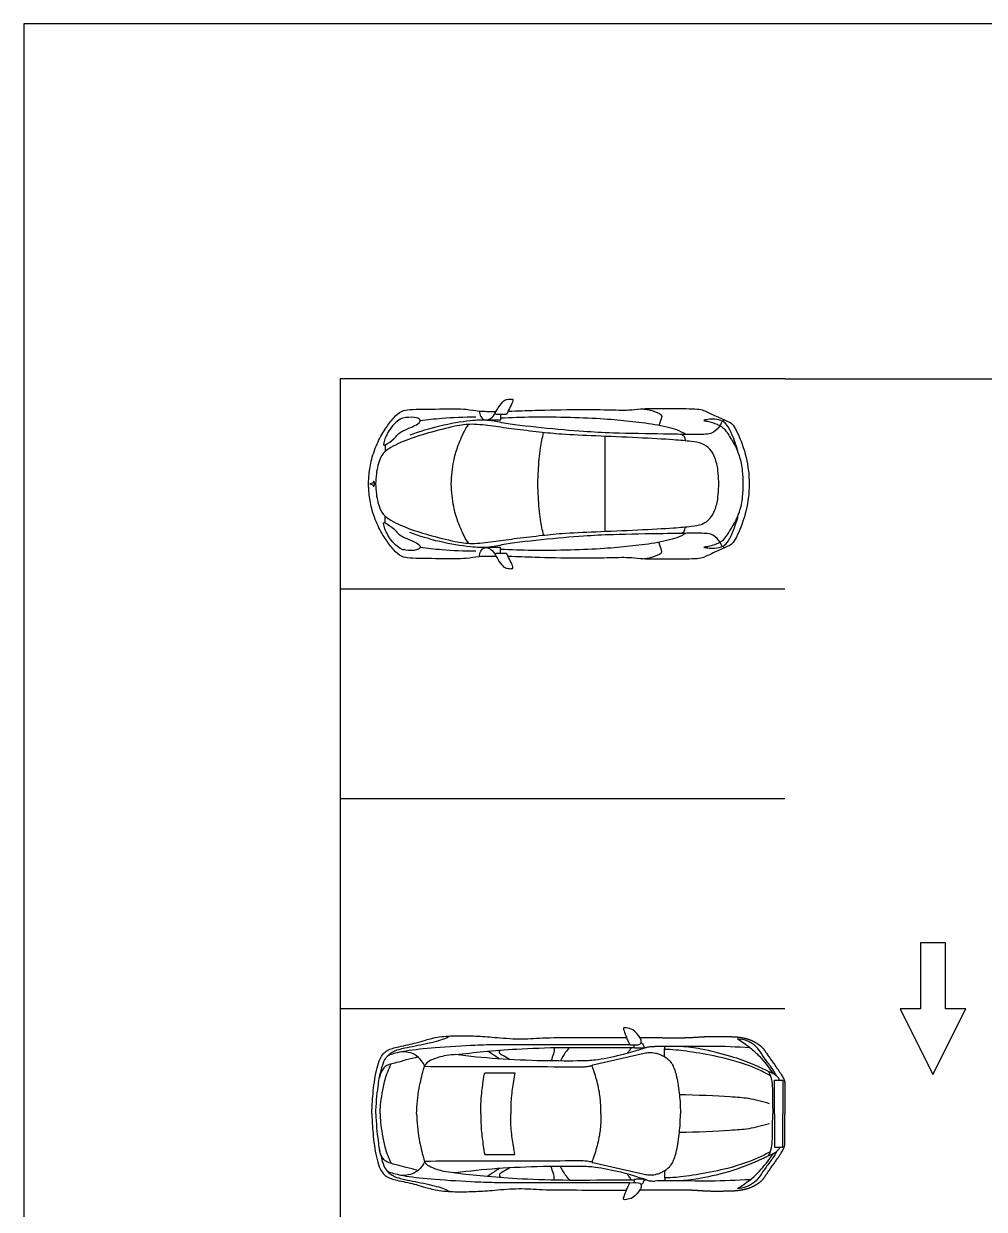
# Model space of a CAD drawing. Header units: millimetres. Extents: x 0 to 183, y -1 to 139.
# Drawn here: x 0.18 to 12.04, y 56.23 to 70.86 of the extents above; entities that cross this region are included whole.
import ezdxf

# ---------------------------------------------------------------- set-up
doc = ezdxf.new("R2010")
doc.units = ezdxf.units.MM
for name, color, linetype, true_color in [('AG-DIAGRAM', 7, 'Continuous', 0xfecc66), ('AG-LAYOUT', 7, 'Continuous', 0x66ccff), ('AG-TRANSPORT', 7, 'Continuous', 0x66ffff), ('X-VPRT', 6, 'Continuous', 0xff00ff)]:
    doc.layers.add(name, color=color, linetype=linetype, true_color=true_color)

msp = doc.modelspace()

# ---------------------------------------------------------------- linework, layer by layer
at = {"layer": 'AG-DIAGRAM'}
msp.add_lwpolyline([(9.574, 66.475), (16.889, 66.475)], dxfattribs=at)
at = {"layer": 'AG-LAYOUT'}
for p, q in [((4.087, 66.475), (4.087, 63.884)), ((9.574, 66.475), (4.087, 66.475)), ((4.087, 63.884), (4.087, 61.293)), ((4.087, 63.884), (9.574, 63.884)), ((4.087, 61.293), (4.087, 58.702)), ((9.574, 61.293), (4.087, 61.293)), ((4.087, 58.702), (4.087, 56.111)), ((9.574, 58.702), (4.087, 58.702))]:
    msp.add_line(p, q, dxfattribs=at)
msp.add_lwpolyline([(11.25, 58.702), (10.996, 58.702), (11.402, 57.889), (11.809, 58.702), (11.555, 58.702), (11.555, 59.515), (11.25, 59.515)], close=True, dxfattribs=at)
at = {"layer": 'AG-TRANSPORT'}
for p, q in [((7.204, 58.008), (7.84, 58.153)), ((7.204, 57.971), (7.198, 57.988)), ((7.204, 56.843), (7.198, 56.826)), ((7.204, 56.805), (7.84, 56.661))]:
    msp.add_line(p, q, dxfattribs=at)
for points in [[(6.066, 66.037), (6.066, 65.965), (5.85, 65.965)], [(7.359, 64.593), (7.359, 65.179), (7.359, 65.766)], [(4.501, 65.193), (4.453, 65.179)], [(4.453, 65.179), (4.501, 65.165)], [(6.066, 64.321), (6.066, 64.393), (5.85, 64.393)], [(7.661, 58.258), (6.026, 58.258)], [(9.446, 57.407), (9.446, 57.819), (9.549, 57.819), (9.549, 57.407)], [(9.446, 57.407), (9.446, 56.994), (9.549, 56.994), (9.549, 57.407)], [(7.661, 56.555), (6.026, 56.555)]]:
    msp.add_lwpolyline(points, dxfattribs=at)
for points, degree, knots in [([(6.13, 66.037), (6.092, 66.037), (6.055, 66.037), (6.022, 66.037), (6.012, 66.038), (5.995, 66.043), (6.016, 66.083), (6.048, 66.135), (6.104, 66.21), (6.147, 66.222), (6.203, 66.229), (6.221, 66.22), (6.219, 66.198), (6.186, 66.129), (6.161, 66.074), (6.147, 66.046)], 3, [0.041452, 0.041452, 0.041452, 0.041452, 0.408784, 0.408784, 0.408784, 0.647399, 0.902257, 1.350336, 1.955262, 2.342431, 2.763277, 2.990344, 3.226584, 3.732169, 4.256195, 4.256195, 4.256195, 4.256195]), ([(6.011, 64.284), (5.932, 64.284), (5.794, 64.287), (5.638, 64.249), (5.318, 64.257), (4.959, 64.257), (4.845, 64.275), (4.743, 64.366), (4.651, 64.487), (4.549, 64.66), (4.472, 64.871), (4.442, 65.058), (4.439, 65.139), (4.439, 65.179), (4.439, 65.219), (4.442, 65.301), (4.472, 65.488), (4.549, 65.698), (4.651, 65.872), (4.743, 65.993), (4.845, 66.084), (4.959, 66.101), (5.318, 66.102), (5.638, 66.11), (5.794, 66.071), (5.932, 66.074), (6.011, 66.074)], 3, [-17.384286, -17.384286, -17.384286, -17.384286, -16.609426, -15.879892, -14.843538, -13.7547, -13.156896, -12.517001, -11.806577, -10.99345, -10.127832, -9.345538, -8.719658, -8.719658, -8.719658, -8.093778, -7.311484, -6.445866, -5.632739, -4.922314, -4.28242, -3.684616, -2.595778, -1.559424, -0.82989, -0.05503, -0.05503, -0.05503, -0.05503]), ([(4.627, 65.687), (4.635, 65.722), (4.678, 65.841), (4.817, 65.985), (4.903, 66), (5.028, 66.005), (5.086, 65.969), (5.063, 65.923), (4.986, 65.884), (4.857, 65.834), (4.798, 65.791), (4.756, 65.733), (4.658, 65.664), (4.622, 65.648), (4.624, 65.671), (4.627, 65.687)], 3, [0, 0, 0, 0, 0.731056, 1.547526, 1.998622, 2.666628, 3.085441, 3.432069, 3.966879, 4.651187, 5.132542, 5.619067, 6.25391, 6.542166, 6.871363, 6.871363, 6.871363, 6.871363]), ([(5.076, 65.96), (5.165, 65.972), (5.347, 65.993), (5.625, 66.008), (5.763, 66.005)], 3, [0.020388, 0.020388, 0.020388, 0.020388, 0.951346, 2.116598, 2.116598, 2.116598, 2.116598]), ([(5.808, 66.077), (5.808, 66.054), (5.818, 66.009), (5.869, 65.953), (5.952, 65.982), (5.993, 66.032), (6.005, 66.062)], 3, [0, 0, 0, 0, 0.476413, 0.939254, 1.439218, 2.001416, 2.001416, 2.001416, 2.001416]), ([(8.354, 65.789), (8.318, 65.81), (8.241, 65.855), (7.961, 65.916), (7.659, 65.951), (7.342, 65.981), (6.926, 65.999), (6.465, 66.004), (6.201, 65.995), (6.066, 65.988)], 3, [0, 0, 0, 0, 0.646046, 1.600742, 2.612286, 3.62988, 4.800421, 6.034049, 7.173514, 7.173514, 7.173514, 7.173514]), ([(6.161, 66.075), (6.287, 66.08), (6.502, 66.088), (7.009, 66.1), (7.367, 66.095), (7.647, 66.085), (7.798, 66.109), (8.08, 66.112), (8.421, 66.107), (8.535, 66.1), (8.608, 66.071), (8.745, 66.004), (8.884, 65.946), (8.947, 65.907), (9.065, 65.661), (9.13, 65.363), (9.133, 65.251), (9.133, 65.179), (9.133, 65.107), (9.13, 64.995), (9.065, 64.697), (8.947, 64.452), (8.884, 64.413), (8.745, 64.354), (8.608, 64.287), (8.535, 64.258), (8.421, 64.251), (8.08, 64.247), (7.798, 64.25), (7.647, 64.273), (7.367, 64.263), (7.009, 64.259), (6.502, 64.27), (6.287, 64.278), (6.161, 64.284)], 3, [-12.72119, -12.72119, -12.72119, -12.72119, -11.753926, -10.455281, -9.344977, -8.413743, -7.714264, -6.74431, -5.675796, -5.083367, -4.598335, -3.880282, -3.1678, -2.696792, -1.774782, -0.728823, 0, 0, 0, 0.728823, 1.774782, 2.696792, 3.1678, 3.880282, 4.598335, 5.083367, 5.675796, 6.74431, 7.714264, 8.413743, 9.344977, 10.455281, 11.753926, 12.72119, 12.72119, 12.72119, 12.72119]), ([(7.804, 66.105), (7.856, 66.102), (7.926, 66.091), (8.061, 66.038), (8.054, 65.997), (8.04, 65.951), (8.02, 65.9)], 3, [0, 0, 0, 0, 0.57673, 1.188876, 1.554535, 2.135081, 2.135081, 2.135081, 2.135081]), ([(8.759, 65.179), (8.759, 65.19), (8.759, 65.212), (8.754, 65.356), (8.717, 65.499), (8.659, 65.612), (8.555, 65.685), (8.411, 65.704), (8.187, 65.725), (7.75, 65.749), (7.251, 65.771), (6.831, 65.787), (6.549, 65.817), (6.233, 65.854), (5.981, 65.89), (5.712, 65.924), (5.503, 65.894), (5.172, 65.808), (4.906, 65.726), (4.661, 65.608), (4.576, 65.509), (4.529, 65.305), (4.527, 65.222), (4.526, 65.179)], 3, [17.891792, 17.891792, 17.891792, 17.891792, 18.211015, 18.883423, 19.600099, 20.233564, 20.858866, 21.532373, 22.382362, 23.582949, 24.888632, 26.054363, 27.021713, 28.031907, 28.959895, 29.883623, 30.720383, 31.769336, 32.755486, 33.682725, 34.327617, 35.132888, 35.783584, 35.783584, 35.783584, 35.783584]), ([(8.83, 65.968), (8.82, 65.965), (8.798, 65.956), (8.781, 65.893), (8.694, 65.808), (8.619, 65.787), (8.379, 65.788), (8.078, 65.794), (7.448, 65.803), (7.093, 65.824), (6.587, 65.864), (6.096, 65.927), (5.904, 65.971), (5.685, 65.961), (5.309, 65.899), (5.07, 65.825), (4.95, 65.779)], 3, [0, 0, 0, 0, 0.312689, 0.762393, 1.376909, 1.880902, 2.728155, 3.760386, 5.182819, 6.288796, 7.616518, 8.880251, 9.629648, 10.453598, 11.571848, 12.696083, 12.696083, 12.696083, 12.696083]), ([(5.46, 65.179), (5.46, 65.273), (5.484, 65.463), (5.532, 65.625), (5.612, 65.824), (5.652, 65.883), (5.672, 65.913)], 3, [-3.14125, -3.14125, -3.14125, -3.14125, -2.179696, -1.413878, -0.593042, 0, 0, 0, 0]), ([(8.624, 65.974), (8.655, 65.978), (8.703, 65.982), (8.806, 65.959), (8.852, 65.917), (8.916, 65.835), (9.014, 65.537), (8.967, 65.634), (8.939, 65.693), (8.851, 65.831), (8.8, 65.888), (8.729, 65.921), (8.633, 65.951), (8.55, 65.961), (8.601, 65.97), (8.624, 65.974)], 3, [0, 0, 0, 0, 0.562578, 1.116806, 1.512502, 2.152326, 3.040175, 3.4018, 3.913663, 4.640467, 5.128197, 5.536126, 6.218216, 6.618198, 7.036082, 7.036082, 7.036082, 7.036082]), ([(6.529, 65.179), (6.529, 65.231), (6.531, 65.349), (6.556, 65.629), (6.583, 65.745), (6.598, 65.812)], 3, [-2.489076, -2.489076, -2.489076, -2.489076, -1.772371, -0.822774, 0, 0, 0, 0]), ([(8.298, 65.79), (8.312, 65.784), (8.34, 65.765), (8.345, 65.727), (8.343, 65.71)], 3, [0, 0, 0, 0, 0.3892369, 0.8014516, 0.8014516, 0.8014516, 0.8014516]), ([(4.644, 65.659), (4.644, 65.647), (4.642, 65.624), (4.642, 65.593), (4.642, 65.578)], 3, [0, 0, 0, 0, 0.3396523, 0.7274045, 0.7274045, 0.7274045, 0.7274045]), ([(8.992, 64.771), (9.009, 64.816), (9.04, 64.898), (9.061, 65.079), (9.061, 65.129), (9.062, 65.179), (9.061, 65.229), (9.061, 65.279), (9.04, 65.46), (9.009, 65.542), (8.992, 65.588)], 3, [-3.880377, -3.880377, -3.880377, -3.880377, -3.187464, -2.330906, -1.940189, -1.940189, -1.940189, -1.549471, -0.692914, 0, 0, 0, 0]), ([(4.514, 65.179), (4.514, 65.191), (4.512, 65.202), (4.509, 65.212), (4.505, 65.21), (4.501, 65.209), (4.497, 65.207)], 3, [0.1719803, 0.1719803, 0.1719803, 0.1719803, 0.2625945, 0.2625945, 0.2625945, 0.3027875, 0.3027875, 0.3027875, 0.3027875]), ([(4.497, 65.151), (4.501, 65.15), (4.505, 65.148), (4.509, 65.146), (4.512, 65.156), (4.514, 65.167), (4.514, 65.179)], 3, [-0.3027875, -0.3027875, -0.3027875, -0.3027875, -0.2625945, -0.2625945, -0.2625945, -0.1719803, -0.1719803, -0.1719803, -0.1719803]), ([(4.526, 65.179), (4.527, 65.136), (4.529, 65.053), (4.576, 64.85), (4.661, 64.751), (4.906, 64.632), (5.172, 64.55), (5.503, 64.465), (5.712, 64.434), (5.981, 64.468), (6.233, 64.504), (6.549, 64.541), (6.831, 64.572), (7.251, 64.588), (7.75, 64.61), (8.187, 64.633), (8.411, 64.654), (8.555, 64.673), (8.659, 64.747), (8.717, 64.859), (8.754, 65.002), (8.759, 65.147), (8.759, 65.169), (8.759, 65.179)], 3, [35.783584, 35.783584, 35.783584, 35.783584, 36.434279, 37.23955, 37.884442, 38.811681, 39.797832, 40.846784, 41.683544, 42.607272, 43.535261, 44.545454, 45.512805, 46.678535, 47.984219, 49.184806, 50.034794, 50.708301, 51.333603, 51.967068, 52.683744, 53.356152, 53.675375, 53.675375, 53.675375, 53.675375]), ([(5.672, 64.446), (5.652, 64.475), (5.612, 64.534), (5.532, 64.733), (5.484, 64.896), (5.46, 65.085), (5.46, 65.179)], 3, [-6.2825, -6.2825, -6.2825, -6.2825, -5.689457, -4.868622, -4.102803, -3.14125, -3.14125, -3.14125, -3.14125]), ([(6.598, 64.546), (6.583, 64.613), (6.556, 64.729), (6.531, 65.01), (6.529, 65.127), (6.529, 65.179)], 3, [-4.978152, -4.978152, -4.978152, -4.978152, -4.155378, -3.205781, -2.489076, -2.489076, -2.489076, -2.489076]), ([(4.627, 64.672), (4.635, 64.636), (4.678, 64.517), (4.817, 64.374), (4.903, 64.358), (5.028, 64.353), (5.086, 64.389), (5.063, 64.436), (4.986, 64.474), (4.857, 64.524), (4.798, 64.568), (4.756, 64.625), (4.658, 64.694), (4.622, 64.71), (4.624, 64.688), (4.627, 64.672)], 3, [0, 0, 0, 0, 0.731056, 1.547526, 1.998622, 2.666628, 3.085441, 3.432069, 3.966879, 4.651187, 5.132542, 5.619067, 6.25391, 6.542166, 6.871363, 6.871363, 6.871363, 6.871363]), ([(4.644, 64.7), (4.644, 64.711), (4.642, 64.735), (4.642, 64.765), (4.642, 64.78)], 3, [0, 0, 0, 0, 0.3396523, 0.7274045, 0.7274045, 0.7274045, 0.7274045]), ([(8.624, 64.385), (8.655, 64.38), (8.703, 64.376), (8.806, 64.399), (8.852, 64.442), (8.916, 64.523), (9.014, 64.822), (8.967, 64.724), (8.939, 64.666), (8.851, 64.527), (8.8, 64.47), (8.729, 64.437), (8.633, 64.408), (8.55, 64.397), (8.601, 64.388), (8.624, 64.385)], 3, [0, 0, 0, 0, 0.562578, 1.116806, 1.512502, 2.152326, 3.040175, 3.4018, 3.913663, 4.640467, 5.128197, 5.536126, 6.218216, 6.618198, 7.036082, 7.036082, 7.036082, 7.036082]), ([(8.83, 64.39), (8.82, 64.394), (8.798, 64.403), (8.781, 64.466), (8.694, 64.55), (8.619, 64.571), (8.379, 64.57), (8.078, 64.564), (7.448, 64.555), (7.093, 64.535), (6.587, 64.495), (6.096, 64.432), (5.904, 64.388), (5.685, 64.397), (5.309, 64.459), (5.07, 64.534), (4.95, 64.579)], 3, [0, 0, 0, 0, 0.312689, 0.762393, 1.376909, 1.880902, 2.728155, 3.760386, 5.182819, 6.288796, 7.616518, 8.880251, 9.629648, 10.453598, 11.571848, 12.696083, 12.696083, 12.696083, 12.696083]), ([(8.354, 64.569), (8.318, 64.548), (8.241, 64.503), (7.961, 64.443), (7.659, 64.407), (7.342, 64.378), (6.926, 64.359), (6.465, 64.355), (6.201, 64.363), (6.066, 64.37)], 3, [0, 0, 0, 0, 0.646046, 1.600742, 2.612286, 3.62988, 4.800421, 6.034049, 7.173514, 7.173514, 7.173514, 7.173514]), ([(8.298, 64.569), (8.312, 64.574), (8.34, 64.593), (8.345, 64.631), (8.343, 64.648)], 3, [0, 0, 0, 0, 0.3892369, 0.8014516, 0.8014516, 0.8014516, 0.8014516]), ([(5.076, 64.398), (5.165, 64.386), (5.347, 64.366), (5.625, 64.35), (5.763, 64.353)], 3, [0.020388, 0.020388, 0.020388, 0.020388, 0.951346, 2.116598, 2.116598, 2.116598, 2.116598]), ([(5.808, 64.281), (5.808, 64.304), (5.818, 64.35), (5.869, 64.406), (5.952, 64.377), (5.993, 64.326), (6.005, 64.297)], 3, [0, 0, 0, 0, 0.476413, 0.939254, 1.439218, 2.001416, 2.001416, 2.001416, 2.001416]), ([(7.804, 64.254), (7.856, 64.256), (7.926, 64.268), (8.061, 64.321), (8.054, 64.361), (8.04, 64.407), (8.02, 64.458)], 3, [0, 0, 0, 0, 0.57673, 1.188876, 1.554535, 2.135081, 2.135081, 2.135081, 2.135081]), ([(6.13, 64.321), (6.092, 64.321), (6.055, 64.321), (6.022, 64.321), (6.012, 64.321), (5.995, 64.316), (6.016, 64.276), (6.048, 64.223), (6.104, 64.148), (6.147, 64.136), (6.203, 64.13), (6.221, 64.138), (6.219, 64.16), (6.186, 64.229), (6.161, 64.284), (6.147, 64.312)], 3, [0.041452, 0.041452, 0.041452, 0.041452, 0.408784, 0.408784, 0.408784, 0.647399, 0.902257, 1.350336, 1.955262, 2.342431, 2.763277, 2.990344, 3.226584, 3.732169, 4.256195, 4.256195, 4.256195, 4.256195]), ([(7.661, 58.258), (7.63, 58.317), (7.587, 58.442), (7.581, 58.457), (7.587, 58.471), (7.624, 58.465), (7.705, 58.452), (7.788, 58.351), (7.805, 58.308), (7.802, 58.281), (7.788, 58.256), (7.718, 58.252), (7.661, 58.258)], 3, [0, 0, 0, 0, 0.447693, 0.564497, 0.673029, 0.851965, 1.139272, 1.496066, 1.712559, 1.886866, 2.037552, 2.354512, 2.354512, 2.354512, 2.354512]), ([(4.481, 57.407), (4.481, 57.458), (4.484, 57.561), (4.51, 57.834), (4.566, 58.086), (4.662, 58.199), (4.814, 58.234), (5.028, 58.279), (5.141, 58.317), (5.316, 58.362), (5.539, 58.372), (5.764, 58.367), (5.996, 58.35), (6.299, 58.322), (6.592, 58.347), (7.012, 58.347), (7.411, 58.35), (7.621, 58.349)], 3, [7.362492, 7.362492, 7.362492, 7.362492, 7.752608, 8.278958, 8.788904, 9.151794, 9.543188, 10.010277, 10.358164, 10.774452, 11.250629, 11.723699, 12.206951, 12.754623, 13.29405, 13.940148, 14.722301, 14.722301, 14.722301, 14.722301]), ([(4.528, 57.407), (4.531, 57.518), (4.553, 57.737), (4.583, 57.913), (4.625, 58.051), (4.664, 58.117), (4.747, 58.185), (4.894, 58.223), (5.147, 58.268), (5.372, 58.326), (5.417, 58.354), (5.438, 58.366)], 3, [3.61644, 3.61644, 3.61644, 3.61644, 4.194702, 4.623045, 4.992638, 5.265143, 5.579555, 5.965605, 6.485622, 6.962676, 7.232879, 7.232879, 7.232879, 7.232879]), ([(6.026, 58.258), (5.934, 58.256), (5.751, 58.252), (5.259, 58.222), (4.922, 58.189), (4.719, 58.143), (4.684, 58.123), (4.668, 58.114)], 3, [1.747083, 1.747083, 1.747083, 1.747083, 2.271998, 2.97262, 3.573638, 4.008651, 4.241426, 4.241426, 4.241426, 4.241426]), ([(5.511, 58.136), (5.627, 58.15), (5.864, 58.176), (6.281, 58.209), (6.83, 58.23), (7.403, 58.222), (7.641, 58.222), (7.716, 58.223)], 3, [7.352984, 7.352984, 7.352984, 7.352984, 7.945475, 8.586956, 9.338328, 10.140675, 10.515342, 10.515342, 10.515342, 10.515342]), ([(7.802, 58.285), (7.814, 58.275), (7.832, 58.251), (7.841, 58.23), (7.835, 58.216), (7.789, 58.214), (7.733, 58.216), (7.715, 58.218), (7.713, 58.229), (7.714, 58.255)], 3, [0, 0, 0, 0, 0.215247, 0.361089, 0.464373, 0.674869, 0.919249, 1.039584, 1.297232, 1.297232, 1.297232, 1.297232]), ([(7.785, 58.348), (7.849, 58.347), (7.913, 58.346), (7.977, 58.346), (8.101, 58.345), (8.221, 58.344), (8.279, 58.344), (8.387, 58.345), (8.489, 58.352), (8.538, 58.355), (8.643, 58.362), (8.758, 58.362), (8.819, 58.361), (8.877, 58.359), (8.967, 58.356), (9.002, 58.353), (9.034, 58.349), (9.09, 58.338), (9.138, 58.323), (9.159, 58.314), (9.202, 58.294), (9.25, 58.265), (9.271, 58.249), (9.3, 58.225), (9.368, 58.123), (9.553, 57.864), (9.574, 57.837), (9.574, 57.808), (9.574, 57.763), (9.574, 57.692), (9.574, 57.621), (9.574, 57.549), (9.574, 57.478), (9.574, 57.407)], 5, [-5.149989, -5.149989, -5.149989, -5.149989, -5.149989, -5.149989, -4.586226, -4.586226, -4.586226, -4.051572, -4.051572, -4.051572, -3.549784, -3.549784, -3.549784, -3.000352, -3.000352, -3.000352, -3.000352, -2.613268, -2.613268, -2.613268, -2.266774, -2.266774, -2.266774, -1.694841, -1.694841, -1.694841, -1.694841, -0.356401, -0.356401, -0.356401, -0.356401, -0.356401, 0, 0, 0, 0, 0, 0]), ([(7.866, 58.224), (7.882, 58.23), (7.914, 58.235), (7.951, 58.238), (7.969, 58.237)], 3, [0, 0, 0, 0, 0.2222435, 0.455454, 0.455454, 0.455454, 0.455454]), ([(9.147, 58.221), (8.984, 58.23), (8.666, 58.242), (8.305, 58.235), (8.099, 58.236), (8.011, 58.237), (7.969, 58.237)], 3, [0, 0, 0, 0, 0.701253, 1.303335, 1.748998, 2.104025, 2.104025, 2.104025, 2.104025]), ([(8.091, 58.11), (8.089, 58.14), (8.09, 58.2), (8.093, 58.224), (8.095, 58.236)], 3, [0, 0, 0, 0, 0.2996156, 0.4922616, 0.4922616, 0.4922616, 0.4922616]), ([(9.505, 57.819), (9.504, 57.83), (9.501, 57.855), (9.439, 57.898), (9.372, 57.929), (9.163, 58.027), (8.914, 58.118), (8.543, 58.211), (8.377, 58.229), (8.293, 58.236)], 3, [0, 0, 0, 0, 0.180306, 0.441012, 0.717888, 1.184452, 1.717058, 2.330206, 2.833235, 2.833235, 2.833235, 2.833235]), ([(9.471, 57.874), (9.458, 57.901), (9.43, 57.956), (9.339, 58.064), (9.273, 58.174), (9.205, 58.256), (9.1, 58.315), (9.026, 58.329), (8.989, 58.331)], 3, [0, 0, 0, 0, 0.301149, 0.676006, 1.036883, 1.35886, 1.700698, 2.035666, 2.035666, 2.035666, 2.035666]), ([(8.989, 58.331), (9.044, 58.298), (9.152, 58.221), (9.263, 58.119), (9.381, 57.977), (9.43, 57.901)], 3, [2.035666, 2.035666, 2.035666, 2.035666, 2.474465, 2.867733, 3.391004, 3.391004, 3.391004, 3.391004]), ([(5.049, 58.107), (5, 58.095), (4.911, 58.072), (4.797, 58.041), (4.721, 58.022), (4.678, 58.009), (4.649, 57.994), (4.62, 57.968), (4.592, 57.92), (4.579, 57.878), (4.574, 57.854)], 3, [0, 0, 0, 0, 0.1498112, 0.2781661, 0.352019, 0.3868036, 0.4131939, 0.4483072, 0.5023376, 0.5780307, 0.5780307, 0.5780307, 0.5780307]), ([(5.511, 58.136), (5.491, 58.135), (5.377, 58.127), (5.223, 58.078), (5.155, 58.038), (5.137, 58.007), (5.13, 57.992), (5.121, 58.016), (5.099, 58.065), (5.01, 58.145), (4.907, 58.17), (4.861, 58.17), (4.839, 58.168)], 3, [0, 0, 0, 0, 0.245435, 0.580044, 0.860082, 1.083259, 1.083259, 1.083259, 1.36171, 1.703598, 2.026016, 2.285331, 2.285331, 2.285331, 2.285331]), ([(7.866, 58.224), (7.834, 58.213), (7.764, 58.191), (7.545, 58.123), (7.232, 58.062), (7.054, 58.057), (6.571, 58.056), (6.031, 58.079), (5.683, 58.114), (5.511, 58.136)], 3, [3.410908, 3.410908, 3.410908, 3.410908, 3.731085, 4.211614, 4.772892, 5.199563, 5.880431, 6.631227, 7.352984, 7.352984, 7.352984, 7.352984]), ([(6.056, 58.082), (6.042, 58.091), (6.017, 58.106), (5.924, 58.17), (5.913, 58.175), (5.907, 58.178)], 3, [0, 0, 0, 0, 0.2242319, 0.5517717, 0.6920998, 0.6920998, 0.6920998, 0.6920998]), ([(6.183, 58.075), (6.17, 58.082), (6.146, 58.096), (6.066, 58.138), (6.051, 58.155), (6.053, 58.18), (6.063, 58.191), (6.073, 58.192)], 3, [0, 0, 0, 0, 0.2136347, 0.5115506, 0.6541297, 0.80718, 0.938879, 0.938879, 0.938879, 0.938879]), ([(6.727, 58.223), (6.729, 58.207), (6.729, 58.173), (6.718, 58.145), (6.701, 58.087), (6.69, 58.058)], 3, [0, 0, 0, 0, 0.2172952, 0.3966762, 0.697803, 0.697803, 0.697803, 0.697803]), ([(6.919, 58.225), (6.9, 58.205), (6.864, 58.162), (6.823, 58.094), (6.806, 58.058)], 3, [0, 0, 0, 0, 0.2889206, 0.6341642, 0.6341642, 0.6341642, 0.6341642]), ([(7.677, 58.222), (7.67, 58.207), (7.652, 58.177), (7.636, 58.159), (7.628, 58.151)], 3, [0, 0, 0, 0, 0.2279152, 0.4156039, 0.4156039, 0.4156039, 0.4156039]), ([(7.84, 58.153), (7.86, 58.158), (7.905, 58.165), (7.968, 58.16), (8.025, 58.143), (8.085, 58.115), (8.141, 58.078), (8.178, 58.031), (8.196, 57.996), (8.216, 57.95), (8.236, 57.878), (8.256, 57.777), (8.271, 57.668), (8.284, 57.543), (8.286, 57.457), (8.286, 57.407)], 3, [-6.508601, -6.508601, -6.508601, -6.508601, -6.448376, -6.369781, -6.322355, -6.268809, -6.171538, -6.123365, -6.091158, -6.054046, -5.972078, -5.866863, -5.746027, -5.641655, -5.489965, -5.489965, -5.489965, -5.489965]), ([(9.396, 57.876), (9.349, 57.902), (9.243, 57.957), (8.881, 58.101), (8.245, 58.199), (8.145, 58.198), (8.091, 58.199)], 3, [0, 0, 0, 0, 0.401745, 1.03863, 1.841718, 2.190572, 2.190572, 2.190572, 2.190572]), ([(4.581, 57.407), (4.582, 57.444), (4.584, 57.517), (4.631, 57.828), (4.687, 57.954), (4.718, 58.021)], 3, [1.351409, 1.351409, 1.351409, 1.351409, 1.68379, 2.233964, 2.702818, 2.702818, 2.702818, 2.702818]), ([(5.031, 57.407), (5.034, 57.512), (5.053, 57.705), (5.111, 57.934), (5.124, 57.974), (5.13, 57.992)], 3, [2.355299, 2.355299, 2.355299, 2.355299, 2.916106, 3.388571, 3.627339, 3.627339, 3.627339, 3.627339]), ([(5.13, 57.992), (5.322, 57.99), (5.712, 57.987), (6.305, 57.991), (6.9, 57.985), (7.114, 57.985), (7.152, 57.993), (7.181, 57.997), (7.195, 58)], 3, [3.627339, 3.627339, 3.627339, 3.627339, 4.386438, 5.172248, 5.950957, 6.38663, 6.570899, 6.777236, 6.777236, 6.777236, 6.777236]), ([(7.305, 57.407), (7.306, 57.445), (7.304, 57.507), (7.298, 57.596), (7.286, 57.682), (7.265, 57.777), (7.239, 57.877), (7.216, 57.94), (7.204, 57.971)], 3, [-3.4578042, -3.4578042, -3.4578042, -3.4578042, -3.3440976, -3.2721583, -3.1907633, -3.0818281, -2.9815118, -2.8816472, -2.8816472, -2.8816472, -2.8816472]), ([(5.822, 57.407), (5.823, 57.473), (5.826, 57.599), (5.852, 57.804), (5.865, 57.876), (5.872, 57.911)], 3, [3.057277, 3.057277, 3.057277, 3.057277, 3.50158, 3.950916, 4.28077, 4.28077, 4.28077, 4.28077]), ([(6.245, 57.911), (6.238, 57.876), (6.225, 57.804), (6.194, 57.599), (6.193, 57.473), (6.193, 57.407)], 3, [-1.223492, -1.223492, -1.223492, -1.223492, -0.893639, -0.444303, 0, 0, 0, 0]), ([(9.375, 57.928), (9.389, 57.896), (9.421, 57.83), (9.423, 57.581), (9.425, 57.467), (9.425, 57.407)], 3, [-1.241406, -1.241406, -1.241406, -1.241406, -0.915694, -0.42558, 0, 0, 0, 0]), ([(9.385, 57.53), (9.302, 57.557), (9.119, 57.601), (8.893, 57.614), (8.481, 57.639), (8.274, 57.639)], 3, [0, 0, 0, 0, 0.514091, 0.998132, 1.786847, 1.786847, 1.786847, 1.786847]), ([(4.481, 57.407), (4.481, 57.356), (4.484, 57.252), (4.51, 56.98), (4.566, 56.727), (4.662, 56.615), (4.814, 56.58), (5.028, 56.534), (5.141, 56.497), (5.316, 56.452), (5.539, 56.442), (5.764, 56.446), (5.996, 56.463), (6.299, 56.491), (6.592, 56.466), (7.012, 56.466), (7.411, 56.464), (7.621, 56.465)], 3, [7.362492, 7.362492, 7.362492, 7.362492, 7.752608, 8.278958, 8.788904, 9.151794, 9.543188, 10.010277, 10.358164, 10.774452, 11.250629, 11.723699, 12.206951, 12.754623, 13.29405, 13.940148, 14.722301, 14.722301, 14.722301, 14.722301]), ([(4.528, 57.407), (4.531, 57.295), (4.553, 57.076), (4.583, 56.901), (4.625, 56.762), (4.664, 56.697), (4.747, 56.629), (4.894, 56.591), (5.147, 56.546), (5.372, 56.487), (5.417, 56.46), (5.438, 56.448)], 3, [3.61644, 3.61644, 3.61644, 3.61644, 4.194702, 4.623045, 4.992638, 5.265143, 5.579555, 5.965605, 6.485622, 6.962676, 7.232879, 7.232879, 7.232879, 7.232879]), ([(4.581, 57.407), (4.582, 57.37), (4.584, 57.297), (4.631, 56.985), (4.687, 56.859), (4.718, 56.793)], 3, [1.351409, 1.351409, 1.351409, 1.351409, 1.68379, 2.233964, 2.702818, 2.702818, 2.702818, 2.702818]), ([(5.031, 57.407), (5.034, 57.302), (5.053, 57.108), (5.111, 56.879), (5.124, 56.84), (5.13, 56.822)], 3, [2.355299, 2.355299, 2.355299, 2.355299, 2.916106, 3.388571, 3.627339, 3.627339, 3.627339, 3.627339]), ([(5.822, 57.407), (5.823, 57.341), (5.826, 57.214), (5.852, 57.01), (5.865, 56.938), (5.872, 56.902)], 3, [3.057277, 3.057277, 3.057277, 3.057277, 3.50158, 3.950916, 4.28077, 4.28077, 4.28077, 4.28077]), ([(6.245, 56.902), (6.238, 56.938), (6.225, 57.01), (6.194, 57.214), (6.193, 57.341), (6.193, 57.407)], 3, [-1.223492, -1.223492, -1.223492, -1.223492, -0.893639, -0.444303, 0, 0, 0, 0]), ([(7.305, 57.407), (7.306, 57.369), (7.304, 57.307), (7.298, 57.218), (7.286, 57.131), (7.265, 57.037), (7.239, 56.937), (7.216, 56.874), (7.204, 56.843)], 3, [-3.4578042, -3.4578042, -3.4578042, -3.4578042, -3.3440976, -3.2721583, -3.1907633, -3.0818281, -2.9815118, -2.8816472, -2.8816472, -2.8816472, -2.8816472]), ([(7.785, 56.466), (7.849, 56.467), (7.913, 56.467), (7.977, 56.468), (8.101, 56.468), (8.221, 56.469), (8.279, 56.47), (8.387, 56.469), (8.489, 56.462), (8.538, 56.458), (8.643, 56.452), (8.758, 56.452), (8.819, 56.453), (8.877, 56.454), (8.967, 56.457), (9.002, 56.46), (9.034, 56.465), (9.09, 56.476), (9.138, 56.491), (9.159, 56.499), (9.202, 56.52), (9.25, 56.548), (9.271, 56.564), (9.3, 56.588), (9.368, 56.691), (9.553, 56.95), (9.574, 56.976), (9.574, 57.006), (9.574, 57.05), (9.574, 57.122), (9.574, 57.193), (9.574, 57.264), (9.574, 57.336), (9.574, 57.407)], 5, [-5.149989, -5.149989, -5.149989, -5.149989, -5.149989, -5.149989, -4.586226, -4.586226, -4.586226, -4.051572, -4.051572, -4.051572, -3.549784, -3.549784, -3.549784, -3.000352, -3.000352, -3.000352, -3.000352, -2.613268, -2.613268, -2.613268, -2.266774, -2.266774, -2.266774, -1.694841, -1.694841, -1.694841, -1.694841, -0.356401, -0.356401, -0.356401, -0.356401, -0.356401, 0, 0, 0, 0, 0, 0]), ([(7.84, 56.661), (7.86, 56.656), (7.905, 56.648), (7.968, 56.653), (8.025, 56.67), (8.085, 56.698), (8.141, 56.736), (8.178, 56.783), (8.196, 56.817), (8.216, 56.864), (8.236, 56.936), (8.256, 57.037), (8.271, 57.146), (8.284, 57.271), (8.286, 57.356), (8.286, 57.407)], 3, [-6.508601, -6.508601, -6.508601, -6.508601, -6.448376, -6.369781, -6.322355, -6.268809, -6.171538, -6.123365, -6.091158, -6.054046, -5.972078, -5.866863, -5.746027, -5.641655, -5.489965, -5.489965, -5.489965, -5.489965]), ([(9.375, 56.886), (9.389, 56.918), (9.421, 56.983), (9.423, 57.233), (9.425, 57.346), (9.425, 57.407)], 3, [-1.241406, -1.241406, -1.241406, -1.241406, -0.915694, -0.42558, 0, 0, 0, 0]), ([(9.385, 57.284), (9.302, 57.257), (9.119, 57.213), (8.893, 57.2), (8.481, 57.175), (8.274, 57.174)], 3, [0, 0, 0, 0, 0.514091, 0.998132, 1.786847, 1.786847, 1.786847, 1.786847]), ([(5.049, 56.707), (5, 56.719), (4.911, 56.742), (4.797, 56.773), (4.721, 56.792), (4.678, 56.805), (4.649, 56.82), (4.62, 56.846), (4.592, 56.893), (4.579, 56.935), (4.574, 56.96)], 3, [0, 0, 0, 0, 0.1498112, 0.2781661, 0.352019, 0.3868036, 0.4131939, 0.4483072, 0.5023376, 0.5780307, 0.5780307, 0.5780307, 0.5780307]), ([(9.396, 56.938), (9.349, 56.912), (9.243, 56.857), (8.881, 56.713), (8.245, 56.614), (8.145, 56.616), (8.091, 56.615)], 3, [0, 0, 0, 0, 0.401745, 1.03863, 1.841718, 2.190572, 2.190572, 2.190572, 2.190572]), ([(9.505, 56.994), (9.504, 56.983), (9.501, 56.959), (9.439, 56.915), (9.372, 56.885), (9.163, 56.787), (8.914, 56.695), (8.543, 56.603), (8.377, 56.585), (8.293, 56.578)], 3, [0, 0, 0, 0, 0.180306, 0.441012, 0.717888, 1.184452, 1.717058, 2.330206, 2.833235, 2.833235, 2.833235, 2.833235]), ([(9.471, 56.939), (9.458, 56.912), (9.43, 56.858), (9.339, 56.749), (9.273, 56.639), (9.205, 56.558), (9.1, 56.499), (9.026, 56.485), (8.989, 56.483)], 3, [0, 0, 0, 0, 0.301149, 0.676006, 1.036883, 1.35886, 1.700698, 2.035666, 2.035666, 2.035666, 2.035666]), ([(8.989, 56.483), (9.044, 56.515), (9.152, 56.592), (9.263, 56.695), (9.381, 56.836), (9.43, 56.913)], 3, [2.035666, 2.035666, 2.035666, 2.035666, 2.474465, 2.867733, 3.391004, 3.391004, 3.391004, 3.391004]), ([(5.511, 56.677), (5.491, 56.678), (5.377, 56.687), (5.223, 56.736), (5.155, 56.776), (5.137, 56.807), (5.13, 56.822), (5.121, 56.797), (5.099, 56.749), (5.01, 56.669), (4.907, 56.644), (4.861, 56.644), (4.839, 56.646)], 3, [0, 0, 0, 0, 0.245435, 0.580044, 0.860082, 1.083259, 1.083259, 1.083259, 1.36171, 1.703598, 2.026016, 2.285331, 2.285331, 2.285331, 2.285331]), ([(5.13, 56.822), (5.322, 56.824), (5.712, 56.827), (6.305, 56.823), (6.9, 56.828), (7.114, 56.829), (7.152, 56.821), (7.181, 56.816), (7.195, 56.813)], 3, [3.627339, 3.627339, 3.627339, 3.627339, 4.386438, 5.172248, 5.950957, 6.38663, 6.570899, 6.777236, 6.777236, 6.777236, 6.777236]), ([(6.026, 56.555), (5.934, 56.557), (5.751, 56.562), (5.259, 56.591), (4.922, 56.625), (4.719, 56.671), (4.684, 56.691), (4.668, 56.699)], 3, [1.747083, 1.747083, 1.747083, 1.747083, 2.271998, 2.97262, 3.573638, 4.008651, 4.241426, 4.241426, 4.241426, 4.241426]), ([(7.866, 56.59), (7.834, 56.601), (7.764, 56.623), (7.545, 56.69), (7.232, 56.752), (7.054, 56.756), (6.571, 56.757), (6.031, 56.735), (5.683, 56.699), (5.511, 56.677)], 3, [3.410908, 3.410908, 3.410908, 3.410908, 3.731085, 4.211614, 4.772892, 5.199563, 5.880431, 6.631227, 7.352984, 7.352984, 7.352984, 7.352984]), ([(5.511, 56.677), (5.627, 56.663), (5.864, 56.638), (6.281, 56.605), (6.83, 56.584), (7.403, 56.591), (7.641, 56.591), (7.716, 56.591)], 3, [7.352984, 7.352984, 7.352984, 7.352984, 7.945475, 8.586956, 9.338328, 10.140675, 10.515342, 10.515342, 10.515342, 10.515342]), ([(6.056, 56.731), (6.042, 56.722), (6.017, 56.708), (5.924, 56.644), (5.913, 56.639), (5.907, 56.636)], 3, [0, 0, 0, 0, 0.2242319, 0.5517717, 0.6920998, 0.6920998, 0.6920998, 0.6920998]), ([(6.183, 56.739), (6.17, 56.731), (6.146, 56.718), (6.066, 56.675), (6.051, 56.659), (6.053, 56.634), (6.063, 56.623), (6.073, 56.622)], 3, [0, 0, 0, 0, 0.2136347, 0.5115506, 0.6541297, 0.80718, 0.938879, 0.938879, 0.938879, 0.938879]), ([(6.727, 56.591), (6.729, 56.606), (6.729, 56.64), (6.718, 56.669), (6.701, 56.727), (6.69, 56.755)], 3, [0, 0, 0, 0, 0.2172952, 0.3966762, 0.697803, 0.697803, 0.697803, 0.697803]), ([(6.919, 56.589), (6.9, 56.609), (6.864, 56.651), (6.823, 56.72), (6.806, 56.756)], 3, [0, 0, 0, 0, 0.2889206, 0.6341642, 0.6341642, 0.6341642, 0.6341642]), ([(7.677, 56.591), (7.67, 56.607), (7.652, 56.636), (7.636, 56.654), (7.628, 56.663)], 3, [0, 0, 0, 0, 0.2279152, 0.4156039, 0.4156039, 0.4156039, 0.4156039]), ([(8.091, 56.704), (8.089, 56.674), (8.09, 56.614), (8.093, 56.589), (8.095, 56.577)], 3, [0, 0, 0, 0, 0.2996156, 0.4922616, 0.4922616, 0.4922616, 0.4922616]), ([(7.661, 56.555), (7.63, 56.496), (7.587, 56.372), (7.581, 56.357), (7.587, 56.343), (7.624, 56.348), (7.705, 56.362), (7.788, 56.463), (7.805, 56.506), (7.802, 56.533), (7.788, 56.558), (7.718, 56.561), (7.661, 56.555)], 3, [0, 0, 0, 0, 0.447693, 0.564497, 0.673029, 0.851965, 1.139272, 1.496066, 1.712559, 1.886866, 2.037552, 2.354512, 2.354512, 2.354512, 2.354512]), ([(7.802, 56.529), (7.814, 56.538), (7.832, 56.562), (7.841, 56.583), (7.835, 56.598), (7.789, 56.6), (7.733, 56.597), (7.715, 56.595), (7.713, 56.585), (7.714, 56.559)], 3, [0, 0, 0, 0, 0.215247, 0.361089, 0.464373, 0.674869, 0.919249, 1.039584, 1.297232, 1.297232, 1.297232, 1.297232]), ([(7.866, 56.59), (7.882, 56.584), (7.914, 56.578), (7.951, 56.575), (7.969, 56.576)], 3, [0, 0, 0, 0, 0.2222435, 0.455454, 0.455454, 0.455454, 0.455454]), ([(9.147, 56.593), (8.984, 56.583), (8.666, 56.572), (8.305, 56.579), (8.099, 56.577), (8.011, 56.577), (7.969, 56.576)], 3, [0, 0, 0, 0, 0.701253, 1.303335, 1.748998, 2.104025, 2.104025, 2.104025, 2.104025])]:
    msp.add_open_spline(points, degree=degree, knots=knots, dxfattribs=at)
for points, degree in [([(6.147, 66.046), (6.142, 66.037), (6.13, 66.037)], 2), ([(8.937, 65.692), (8.942, 65.685), (8.946, 65.677), (8.949, 65.67)], 3), ([(4.497, 65.207), (4.499, 65.203), (4.5, 65.198), (4.501, 65.193)], 3), ([(4.501, 65.165), (4.5, 65.16), (4.499, 65.156), (4.497, 65.151)], 3), ([(8.937, 64.666), (8.942, 64.674), (8.946, 64.681), (8.949, 64.688)], 3), ([(6.147, 64.312), (6.142, 64.321), (6.13, 64.321)], 2), ([(7.838, 58.223), (7.847, 58.224), (7.857, 58.224), (7.866, 58.224)], 3), ([(7.198, 57.988), (7.191, 58.005), (7.204, 58.008)], 2), ([(5.872, 57.911), (5.997, 57.911), (6.121, 57.911), (6.245, 57.911)], 3), ([(5.872, 56.902), (5.997, 56.902), (6.121, 56.902), (6.245, 56.902)], 3), ([(7.198, 56.826), (7.191, 56.808), (7.204, 56.805)], 2), ([(7.838, 56.59), (7.847, 56.59), (7.857, 56.59), (7.866, 56.59)], 3)]:
    msp.add_open_spline(points, degree=degree, dxfattribs=at)
at = {"layer": 'X-VPRT'}
msp.add_lwpolyline([(0.184, 70.857), (0.184, 46.473), (48.952, 46.473), (48.952, 70.857)], close=True, dxfattribs=at)

doc.saveas('drawing.dxf')
